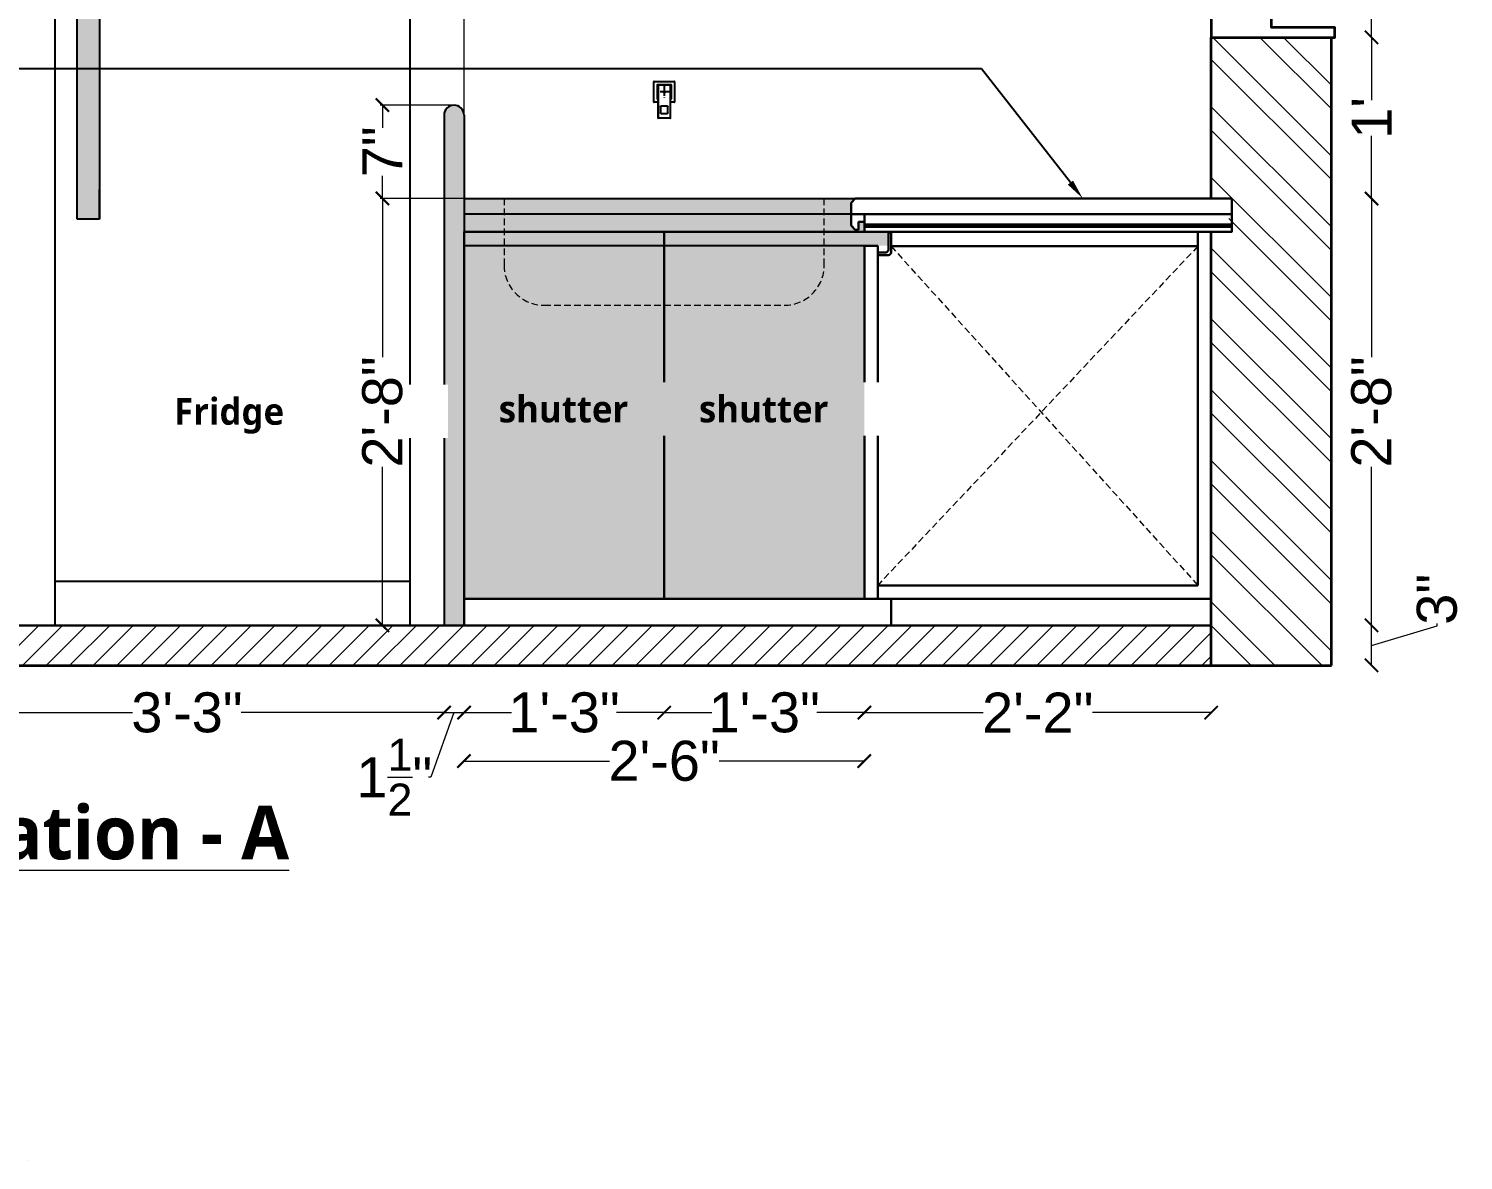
# Model space of a CAD drawing. Header units: inches. Extents: x 3324238 to 135265466, y -1036581 to 20094598.
# Drawn here: x 3355026.3 to 3355133.9, y -519198.7 to -519113.9 of the extents above; entities that cross this region are included whole.
import ezdxf
from ezdxf import colors
from ezdxf.entities.mleader import LeaderData, LeaderLine
from ezdxf.math import Vec2, Vec3

# ---------------------------------------------------------------- set-up
doc = ezdxf.new("R2010")
doc.units = ezdxf.units.IN
doc.header["$MEASUREMENT"] = 0
doc.header["$PDMODE"] = 3
for name, pattern in [('00 . GROUND FLOOR$0$DASHED', [0.75, 0.5, -0.25]), ('CENTER2', [1.125, 0.75, -0.125, 0.125, -0.125]), ('HIDDEN', [0.375, 0.25, -0.125])]:
    doc.linetypes.add(name, pattern=pattern)
for name, color, linetype, lineweight in [('1 FOOTING', 10, 'Continuous', 15), ('dim05', 1, 'Continuous', 13), ('Flooring', 253, 'Continuous', 30), ('FUNI.SEC', 7, 'Continuous', 30), ('FURNITURE', 32, 'Continuous', 13), ('FURNITURE-1', 251, 'Continuous', 5), ('Labelling', 1, 'Continuous', 25), ('wall', 7, 'Continuous', 30)]:
    doc.layers.add(name, color=color, linetype=linetype, lineweight=lineweight)
doc.layers.add('AR HATCH-7', color=7, linetype='Continuous')
doc.layers.add('str coll', color=6, linetype='Continuous')
doc.layers.add('hatch', color=253, linetype='Continuous', lineweight=0, transparency=0.4)
doc.styles.get("Standard").update_dxf_attribs({"font": 'GOTHIC.TTF'})
doc.styles.add('The Thakors 3 inches', font='arial.ttf', dxfattribs={"height": 3})
doc.dimstyles.new('The Thakors 3 inches', dxfattribs={"dimtxt": 3, "dimasz": 1, "dimexe": 0.179993, "dimexo": 0.0625, "dimgap": 0.089996, "dimtad": 0, "dimzin": 0, "dimdsep": 46, "dimlunit": 4, "dimtxsty": 'The Thakors 3 inches', "dimblk": 'ARCHTICK', "dimcen": 0.089996, "dimclrd": 5, "dimclre": 5, "dimclrt": 1, "dimadec": 0, "dimazin": 0, "dimtfac": 0.799988, "dimtofl": 0, "dimtmove": 1, "dimatfit": 3, "dimfxl": 1, "dimtolj": 1, "dimtzin": 0, "dimlwd": 5, "dimlwe": 13, "dimarcsym": 0})

# ---------------------------------------------------------------- blocks, each defined once
blk = doc.blocks.new('_ArchTick')
at = {"color": 0, "linetype": 'ByBlock', "const_width": 0.15}
blk.add_lwpolyline([(-0.5, -0.5), (0.5, 0.5)], dxfattribs=at)
blk = doc.blocks.new('*D181')
at = {"layer": 'Defpoints', "color": 0, "lineweight": 30, "ltscale": 4, "transparency": 16777216}
for p in [(3355073.97, -519156.62, 0), (3355058.97, -519158.62, 0), (3355073.97, -519165.16)]:
    blk.add_point(p, dxfattribs=at)
at = {"layer": 'dim05', "color": 5, "lineweight": 5, "ltscale": 4, "transparency": 16777216}
for p, q in [((3355058.97, -519165.16), (3355062.54, -519165.16)), ((3355073.97, -519165.16), (3355070.41, -519165.16))]:
    blk.add_line(p, q, dxfattribs=at)
at = {"layer": 'dim05', "color": 5, "lineweight": 5, "ltscale": 4, "transparency": 16777216, "rotation": 180}
blk.add_blockref('_ArchTick', (3355058.97, -519165.16), dxfattribs=at)
at = {"layer": 'dim05', "color": 5, "lineweight": 5, "ltscale": 4, "transparency": 16777216}
blk.add_blockref('_ArchTick', (3355073.97, -519165.16), dxfattribs=at)
at = {"layer": 'dim05', "color": 1, "lineweight": 5, "ltscale": 4, "transparency": 16777216, "insert": (3355066.47, -519165.16), "char_height": 3, "attachment_point": 5, "style": 'The Thakors 3 inches'}
blk.add_mtext('\\A1;1\'-3"', dxfattribs=at)
blk = doc.blocks.new('*D182')
at = {"layer": 'Defpoints', "color": 0, "lineweight": 30, "ltscale": 4, "transparency": 16777216}
for p in [(3355114.97, -519156.62, 0), (3355088.97, -519158.62), (3355114.97, -519165.16)]:
    blk.add_point(p, dxfattribs=at)
at = {"layer": 'dim05', "color": 5, "lineweight": 5, "ltscale": 4, "transparency": 16777216}
for p, q in [((3355088.97, -519165.16), (3355097.87, -519165.16)), ((3355114.97, -519165.16), (3355106.08, -519165.16))]:
    blk.add_line(p, q, dxfattribs=at)
at = {"layer": 'dim05', "color": 5, "lineweight": 5, "ltscale": 4, "transparency": 16777216, "rotation": 180}
blk.add_blockref('_ArchTick', (3355088.97, -519165.16), dxfattribs=at)
at = {"layer": 'dim05', "color": 5, "lineweight": 5, "ltscale": 4, "transparency": 16777216}
blk.add_blockref('_ArchTick', (3355114.97, -519165.16), dxfattribs=at)
at = {"layer": 'dim05', "color": 1, "lineweight": 5, "ltscale": 4, "transparency": 16777216, "insert": (3355101.97, -519165.16), "char_height": 3, "attachment_point": 5, "style": 'The Thakors 3 inches'}
blk.add_mtext('\\A1;2\'-2"', dxfattribs=at)
blk = doc.blocks.new('*D200')
at = {"layer": 'Defpoints', "color": 0, "lineweight": 30, "ltscale": 4, "transparency": 16777216}
for p in [(3355057.47, -519158.62, 0), (3355018.94, -519158.69), (3355057.47, -519165.16)]:
    blk.add_point(p, dxfattribs=at)
at = {"layer": 'dim05', "color": 5, "lineweight": 5, "ltscale": 4, "transparency": 16777216}
for p, q in [((3355018.94, -519165.16), (3355034.13, -519165.16)), ((3355057.47, -519165.16), (3355042.28, -519165.16))]:
    blk.add_line(p, q, dxfattribs=at)
at = {"layer": 'dim05', "color": 5, "lineweight": 5, "ltscale": 4, "transparency": 16777216, "rotation": 180}
blk.add_blockref('_ArchTick', (3355018.94, -519165.16), dxfattribs=at)
at = {"layer": 'dim05', "color": 5, "lineweight": 5, "ltscale": 4, "transparency": 16777216}
blk.add_blockref('_ArchTick', (3355057.47, -519165.16), dxfattribs=at)
at = {"layer": 'dim05', "color": 1, "lineweight": 5, "ltscale": 4, "transparency": 16777216, "insert": (3355038.21, -519165.16), "char_height": 3, "attachment_point": 5, "style": 'The Thakors 3 inches'}
blk.add_mtext('\\A1;3\'-3"', dxfattribs=at)
blk = doc.blocks.new('*D231')
at = {"layer": 'Defpoints', "color": 0, "lineweight": 30, "ltscale": 4, "transparency": 16777216}
for p in [(3355073.97, -519156.62, 0), (3355088.97, -519156.62, 0), (3355088.97, -519165.16)]:
    blk.add_point(p, dxfattribs=at)
at = {"layer": 'dim05', "color": 5, "lineweight": 5, "ltscale": 4, "transparency": 16777216}
for p, q in [((3355073.97, -519165.16), (3355077.54, -519165.16)), ((3355088.97, -519165.16), (3355085.41, -519165.16))]:
    blk.add_line(p, q, dxfattribs=at)
at = {"layer": 'dim05', "color": 5, "lineweight": 5, "ltscale": 4, "transparency": 16777216, "rotation": 180}
blk.add_blockref('_ArchTick', (3355073.97, -519165.16), dxfattribs=at)
at = {"layer": 'dim05', "color": 5, "lineweight": 5, "ltscale": 4, "transparency": 16777216}
blk.add_blockref('_ArchTick', (3355088.97, -519165.16), dxfattribs=at)
at = {"layer": 'dim05', "color": 1, "lineweight": 5, "ltscale": 4, "transparency": 16777216, "insert": (3355081.47, -519165.16), "char_height": 3, "attachment_point": 5, "style": 'The Thakors 3 inches'}
blk.add_mtext('\\A1;1\'-3"', dxfattribs=at)
blk = doc.blocks.new('*D232')
at = {"layer": 'Defpoints', "color": 0, "lineweight": 30, "ltscale": 4, "transparency": 16777216}
for p in [(3355088.97, -519156.62, 0), (3355058.97, -519158.69), (3355088.97, -519168.79)]:
    blk.add_point(p, dxfattribs=at)
at = {"layer": 'dim05', "color": 5, "lineweight": 5, "ltscale": 4, "transparency": 16777216}
for p, q in [((3355058.97, -519168.79), (3355069.87, -519168.79)), ((3355088.97, -519168.79), (3355078.08, -519168.79))]:
    blk.add_line(p, q, dxfattribs=at)
at = {"layer": 'dim05', "color": 5, "lineweight": 5, "ltscale": 4, "transparency": 16777216, "rotation": 180}
blk.add_blockref('_ArchTick', (3355058.97, -519168.79), dxfattribs=at)
at = {"layer": 'dim05', "color": 5, "lineweight": 5, "ltscale": 4, "transparency": 16777216}
blk.add_blockref('_ArchTick', (3355088.97, -519168.79), dxfattribs=at)
at = {"layer": 'dim05', "color": 1, "lineweight": 5, "ltscale": 4, "transparency": 16777216, "insert": (3355073.97, -519168.79), "char_height": 3, "attachment_point": 5, "style": 'The Thakors 3 inches'}
blk.add_mtext('\\A1;2\'-6"', dxfattribs=at)
blk = doc.blocks.new('*D233')
at = {"layer": 'Defpoints', "color": 0, "lineweight": 30, "ltscale": 4, "transparency": 16777216}
for p in [(3355116.51, -519126.62, 0), (3355126.98, -519126.62), (3355114.97, -519158.62, 0)]:
    blk.add_point(p, dxfattribs=at)
at = {"layer": 'dim05', "color": 5, "lineweight": 5, "ltscale": 4, "transparency": 16777216}
for p, q in [((3355126.98, -519126.62), (3355126.98, -519138.52)), ((3355126.98, -519158.62), (3355126.98, -519146.73))]:
    blk.add_line(p, q, dxfattribs=at)
for p, rotation in [((3355126.98, -519126.62), 90), ((3355126.98, -519158.62), 270)]:
    blk.add_blockref('_ArchTick', p, dxfattribs=dict(at, rotation=rotation))
at = {"layer": 'dim05', "color": 1, "lineweight": 5, "ltscale": 4, "transparency": 16777216, "insert": (3355126.98, -519142.62), "char_height": 3, "attachment_point": 5, "rotation": 90, "style": 'The Thakors 3 inches'}
blk.add_mtext('\\A1;2\'-8"', dxfattribs=at)
blk = doc.blocks.new('*D234')
at = {"layer": 'Defpoints', "color": 0, "lineweight": 30, "ltscale": 4, "transparency": 16777216}
for p in [(3355114.97, -519158.62), (3355126.98, -519158.62), (3355114.97, -519161.62, -0.07)]:
    blk.add_point(p, dxfattribs=at)
at = {"layer": 'dim05', "color": 5, "lineweight": 5, "ltscale": 4, "transparency": 16777216}
for p, q in [((3355126.98, -519161.62), (3355126.98, -519158.62)), ((3355131.89, -519158.65), (3355131.89, -519158.47)), ((3355126.98, -519160.12), (3355131.89, -519158.65))]:
    blk.add_line(p, q, dxfattribs=at)
for p, rotation in [((3355126.98, -519158.62), 90), ((3355126.98, -519161.62), 270)]:
    blk.add_blockref('_ArchTick', p, dxfattribs=dict(at, rotation=rotation))
at = {"layer": 'dim05', "color": 1, "lineweight": 5, "ltscale": 4, "transparency": 16777216, "insert": (3355131.89, -519156.66), "char_height": 3, "attachment_point": 5, "rotation": 90, "style": 'The Thakors 3 inches'}
blk.add_mtext('\\A1;3"', dxfattribs=at)
blk = doc.blocks.new('*D235')
at = {"layer": 'Defpoints', "color": 0, "lineweight": 30, "ltscale": 4, "transparency": 16777216}
for p in [(3355116.51, -519114.54, -0.06), (3355126.98, -519114.54), (3355116.51, -519126.62, 0)]:
    blk.add_point(p, dxfattribs=at)
at = {"layer": 'dim05', "color": 5, "lineweight": 5, "ltscale": 4, "transparency": 16777216}
for p, q in [((3355126.98, -519114.54), (3355126.98, -519119.25)), ((3355126.98, -519126.62), (3355126.98, -519121.91))]:
    blk.add_line(p, q, dxfattribs=at)
for p, rotation in [((3355126.98, -519114.54), 90), ((3355126.98, -519126.62), 270)]:
    blk.add_blockref('_ArchTick', p, dxfattribs=dict(at, rotation=rotation))
at = {"layer": 'dim05', "color": 1, "lineweight": 5, "ltscale": 4, "transparency": 16777216, "insert": (3355126.98, -519120.58), "char_height": 3, "attachment_point": 5, "rotation": 90, "style": 'The Thakors 3 inches'}
blk.add_mtext("\\A1;1'", dxfattribs=at)
blk = doc.blocks.new('*D236')
at = {"layer": 'Defpoints', "color": 0, "lineweight": 30, "ltscale": 4, "transparency": 16777216}
for p in [(3355121.2, -519094.54, 0.15), (3355126.98, -519094.54), (3355123.97, -519114.54, -0.06)]:
    blk.add_point(p, dxfattribs=at)
at = {"layer": 'dim05', "color": 5, "lineweight": 5, "ltscale": 4, "transparency": 16777216}
for p, q in [((3355126.98, -519094.54), (3355126.98, -519100.6)), ((3355126.98, -519114.54), (3355126.98, -519108.48))]:
    blk.add_line(p, q, dxfattribs=at)
for p, rotation in [((3355126.98, -519094.54), 90), ((3355126.98, -519114.54), 270)]:
    blk.add_blockref('_ArchTick', p, dxfattribs=dict(at, rotation=rotation))
at = {"layer": 'dim05', "color": 1, "lineweight": 5, "ltscale": 4, "transparency": 16777216, "insert": (3355126.98, -519104.54), "char_height": 3, "attachment_point": 5, "rotation": 90, "style": 'The Thakors 3 inches'}
blk.add_mtext('\\A1;1\'-8"', dxfattribs=at)
blk = doc.blocks.new('*D259')
at = {"layer": 'Defpoints', "color": 0, "lineweight": 30, "transparency": 16777216}
for p in [(3355052.86, -519126.62), (3355058.97, -519126.62, 0), (3355057.47, -519158.62, 0)]:
    blk.add_point(p, dxfattribs=at)
at = {"layer": 'dim05', "color": 5, "lineweight": 13, "transparency": 16777216}
for p, q in [((3355058.91, -519126.62), (3355052.68, -519126.62)), ((3355057.41, -519158.62), (3355052.68, -519158.62))]:
    blk.add_line(p, q, dxfattribs=at)
at = {"layer": 'dim05', "color": 5, "lineweight": 5, "transparency": 16777216}
for p, q in [((3355052.86, -519126.62), (3355052.86, -519138.52)), ((3355052.86, -519158.62), (3355052.86, -519146.73))]:
    blk.add_line(p, q, dxfattribs=at)
for p, rotation in [((3355052.86, -519126.62), 90), ((3355052.86, -519158.62), 270)]:
    blk.add_blockref('_ArchTick', p, dxfattribs=dict(at, rotation=rotation))
at = {"layer": 'dim05', "color": 1, "lineweight": 30, "transparency": 16777216, "insert": (3355052.86, -519142.62), "char_height": 3, "attachment_point": 5, "rotation": 90, "style": 'The Thakors 3 inches'}
blk.add_mtext('\\A1;2\'-8"', dxfattribs=at)
blk = doc.blocks.new('*D260')
at = {"layer": 'Defpoints', "color": 0, "lineweight": 30, "transparency": 16777216}
for p in [(3355052.86, -519119.62), (3355058.22, -519119.62, 0), (3355058.91, -519126.62)]:
    blk.add_point(p, dxfattribs=at)
at = {"layer": 'dim05', "color": 5, "lineweight": 13, "transparency": 16777216}
for p, q in [((3355058.16, -519119.62), (3355052.68, -519119.62)), ((3355058.85, -519126.62), (3355052.68, -519126.62))]:
    blk.add_line(p, q, dxfattribs=at)
at = {"layer": 'dim05', "color": 5, "lineweight": 5, "transparency": 16777216}
for p, q in [((3355052.86, -519119.62), (3355052.86, -519121.32)), ((3355052.86, -519126.62), (3355052.86, -519124.92))]:
    blk.add_line(p, q, dxfattribs=at)
for p, rotation in [((3355052.86, -519119.62), 90), ((3355052.86, -519126.62), 270)]:
    blk.add_blockref('_ArchTick', p, dxfattribs=dict(at, rotation=rotation))
at = {"layer": 'dim05', "color": 1, "lineweight": 30, "transparency": 16777216, "insert": (3355052.86, -519123.12), "char_height": 3, "attachment_point": 5, "rotation": 90, "style": 'The Thakors 3 inches'}
blk.add_mtext('\\A1;7"', dxfattribs=at)
blk = doc.blocks.new('*D261')
at = {"layer": 'Defpoints', "color": 0, "lineweight": 30, "ltscale": 4, "transparency": 16777216}
for p in [(3355057.47, -519158.62, 0), (3355058.97, -519158.62, 0), (3355058.97, -519165.16)]:
    blk.add_point(p, dxfattribs=at)
at = {"layer": 'dim05', "color": 5, "lineweight": 5, "ltscale": 4, "transparency": 16777216}
for p, q in [((3355058.22, -519165.16), (3355056.48, -519170)), ((3355057.47, -519165.16), (3355058.97, -519165.16)), ((3355056.48, -519170), (3355056.3, -519170))]:
    blk.add_line(p, q, dxfattribs=at)
at = {"layer": 'dim05', "color": 5, "lineweight": 5, "ltscale": 4, "transparency": 16777216, "rotation": 180}
blk.add_blockref('_ArchTick', (3355057.47, -519165.16), dxfattribs=at)
at = {"layer": 'dim05', "color": 5, "lineweight": 5, "ltscale": 4, "transparency": 16777216}
blk.add_blockref('_ArchTick', (3355058.97, -519165.16), dxfattribs=at)
at = {"layer": 'dim05', "color": 1, "lineweight": 5, "ltscale": 4, "transparency": 16777216, "insert": (3355053.75, -519170), "char_height": 3, "attachment_point": 5, "style": 'The Thakors 3 inches'}
blk.add_mtext('\\A1;1{\\H0.799988x;\\S1/2;}"', dxfattribs=at)

msp = doc.modelspace()

# ---------------------------------------------------------------- hatches: boundary and pattern name
at = {"layer": 'AR HATCH-7', "lineweight": 5, "true_color": 0x636466}
h = msp.add_hatch(color=251, dxfattribs=at)
h.dxf.hatch_style = 1
h.paths.add_polyline_path([(3355031.654, -519107.115), (3355029.992, -519107.115), (3355029.992, -519128.162), (3355031.654, -519128.162)])
h.paths.add_polyline_path([(3355031.654, -519088.285), (3355029.992, -519088.285), (3355029.992, -519106.008), (3355031.654, -519106.008)])
at = {"layer": 'AR HATCH-7', "lineweight": 25, "true_color": 0xc7c8ca}
h = msp.add_hatch(color=9, dxfattribs=at)
h.dxf.hatch_style = 1
h.paths.add_polyline_path([(3355087.973, -519126.939), (3355088.288, -519126.623), (3355058.973, -519126.623), (3355058.973, -519127.794), (3355087.973, -519127.794)])
at = {"layer": 'AR HATCH-7', "lineweight": 20, "true_color": 0xc7c8ca}
h = msp.add_hatch(color=9, dxfattribs=at)
h.dxf.hatch_style = 1
h.paths.add_polyline_path([(3355087.973, -519127.794), (3355058.973, -519127.794), (3355058.973, -519129.123), (3355088.973, -519129.123), (3355088.973, -519128.38), (3355088.54, -519128.38), (3355088.54, -519128.965), (3355088.288, -519128.965), (3355087.973, -519128.65)])
at = {"layer": 'AR HATCH-7', "lineweight": 30, "true_color": 0x939598}
h = msp.add_hatch(color=252, dxfattribs=at)
h.dxf.hatch_style = 1
h.paths.add_polyline_path([(3355073.973, -519129.123), (3355058.973, -519129.123), (3355058.973, -519130.157), (3355073.973, -519130.157)])
h = msp.add_hatch(color=252, dxfattribs=at)
h.dxf.hatch_style = 1
h.paths.add_polyline_path([(3355073.973, -519129.123), (3355090.773, -519129.123), (3355090.773, -519130.157), (3355073.973, -519130.157)])
at = {"layer": 'hatch', "lineweight": 15, "true_color": 0x636466}
h = msp.add_hatch(dxfattribs=at)
h.set_pattern_fill('ANSI32', color=251, scale=10, angle=90)
h.set_pattern_definition([(135, (2912.864, 226.9864), (-2.6516504294, -2.6516504294), []), (135, (2912.864, 228.754), (-2.6516504294, -2.6516504294), [])])
h.paths.add_polyline_path([(3355123.973, -519047.623), (3355114.973, -519047.623), (3355114.973, -519088.54), (3355123.973, -519088.54)])
h.paths.add_polyline_path([(3355114.973, -519126.623), (3355116.473, -519126.623), (3355116.473, -519128.123), (3355114.973, -519128.123), (3355114.973, -519161.623), (3355123.973, -519161.623), (3355123.973, -519114.54), (3355114.973, -519114.54)])
at = {"layer": 'hatch'}
h = msp.add_hatch(dxfattribs=at)
h.set_pattern_fill('ANSI31', color=256, scale=10)
h.set_pattern_definition([(45, (34491.927, -9966.3608), (-0.8838834765, 0.8838834765), [])])
h.paths.add_polyline_path([(3354921.074, -519158.623), (3354921.074, -519161.623), (3355114.973, -519161.623), (3355114.973, -519158.623)])

# ---------------------------------------------------------------- linework, layer by layer
at = {"linetype": 'ByBlock'}
for p, q in [((3355028.331, -519158.623, -0.004), (3355028.331, -519086.623, -0.004)), ((3355054.915, -519086.623, -0.004), (3355054.915, -519158.623, -0.004)), ((3355029.992, -519128.162, -0.004), (3355029.992, -519107.115, -0.004)), ((3355031.654, -519107.115, -0.004), (3355031.654, -519128.162, -0.004)), ((3355031.654, -519128.162, -0.004), (3355031.654, -519125.946, -0.004)), ((3355031.654, -519128.162, -0.004), (3355029.992, -519128.162, -0.004)), ((3355028.331, -519155.3, -0.004), (3355054.915, -519155.3, -0.004)), ((3355028.331, -519158.623, -0.004), (3355054.915, -519158.623, -0.004))]:
    msp.add_line(p, q, dxfattribs=at)
at = {"color": 38, "linetype": 'Continuous', "true_color": 0x492403, "transparency": 33554687}
for p, q in [((3355073.203, -519119.381, -0.004), (3355073.203, -519117.865, -0.004)), ((3355073.215, -519117.854, -0.004), (3355074.731, -519117.854, -0.004)), ((3355073.438, -519118.099, -0.004), (3355073.438, -519119.147, -0.004)), ((3355073.439, -519118.129, -0.004), (3355073.439, -519119.118, -0.004)), ((3355073.443, -519118.129, -0.004), (3355073.443, -519119.118, -0.004)), ((3355074.497, -519118.088, -0.004), (3355073.449, -519118.088, -0.004)), ((3355073.481, -519118.142, -0.004), (3355073.453, -519118.651, -0.004)), ((3355073.453, -519118.652, -0.004), (3355073.453, -519119.132, -0.004)), ((3355074.467, -519118.089, -0.004), (3355073.478, -519118.089, -0.004)), ((3355074.467, -519118.094, -0.004), (3355073.478, -519118.094, -0.004)), ((3355073.481, -519118.143, -0.004), (3355073.511, -519118.173, -0.004)), ((3355074.453, -519118.132, -0.004), (3355073.493, -519118.132, -0.004)), ((3355073.511, -519118.173, -0.004), (3355073.511, -519120.59, -0.004)), ((3355073.859, -519118.623, -0.004), (3355074.086, -519118.623, -0.004)), ((3355074.435, -519118.173, -0.004), (3355074.464, -519118.143, -0.004)), ((3355074.435, -519120.59, -0.004), (3355074.435, -519118.173, -0.004)), ((3355074.492, -519118.651, -0.004), (3355074.464, -519118.142, -0.004)), ((3355074.492, -519119.132, -0.004), (3355074.492, -519118.652, -0.004)), ((3355074.502, -519119.118, -0.004), (3355074.502, -519118.129, -0.004)), ((3355074.507, -519119.118, -0.004), (3355074.507, -519118.129, -0.004)), ((3355074.508, -519119.147, -0.004), (3355074.508, -519118.099, -0.004)), ((3355074.742, -519117.865, -0.004), (3355074.742, -519119.381, -0.004)), ((3355073.506, -519119.393, -0.004), (3355073.215, -519119.393, -0.004)), ((3355073.465, -519119.143, -0.004), (3355073.465, -519119.143, -0.004)), ((3355073.465, -519119.143, -0.004), (3355073.505, -519119.143, -0.004)), ((3355073.478, -519119.153, -0.004), (3355073.506, -519119.153, -0.004)), ((3355073.478, -519119.157, -0.004), (3355073.506, -519119.157, -0.004)), ((3355073.506, -519119.195, -0.004), (3355073.506, -519120.59, -0.004)), ((3355073.696, -519119.731, -0.004), (3355073.696, -519120.195, -0.004)), ((3355074.205, -519119.685, -0.004), (3355073.741, -519119.685, -0.004)), ((3355074.25, -519120.195, -0.004), (3355074.25, -519119.731, -0.004)), ((3355074.44, -519119.157, -0.004), (3355074.467, -519119.157, -0.004)), ((3355074.44, -519119.158, -0.004), (3355074.497, -519119.158, -0.004)), ((3355074.44, -519120.59, -0.004), (3355074.44, -519119.195, -0.004)), ((3355074.731, -519119.393, -0.004), (3355074.44, -519119.393, -0.004)), ((3355074.441, -519119.143, -0.004), (3355074.481, -519119.143, -0.004)), ((3355074.441, -519119.153, -0.004), (3355074.467, -519119.153, -0.004)), ((3355074.481, -519119.143, -0.004), (3355074.481, -519119.143, -0.004)), ((3355073.522, -519120.602, -0.004), (3355073.517, -519120.602, -0.004)), ((3355074.423, -519120.602, -0.004), (3355073.522, -519120.602, -0.004)), ((3355073.741, -519120.24, -0.004), (3355074.205, -519120.24, -0.004)), ((3355074.428, -519120.602, -0.004), (3355074.423, -519120.602, -0.004))]:
    msp.add_line(p, q, dxfattribs=at)
at = {"color": 38, "linetype": 'CENTER2', "true_color": 0x492403, "transparency": 33554687}
for p, q in [((3355074.425, -519118.623, -0.004), (3355073.52, -519118.623, -0.004)), ((3355073.973, -519118.171, -0.004), (3355073.973, -519119.076, -0.004))]:
    msp.add_line(p, q, dxfattribs=at)
at = {"color": 1, "lineweight": 35}
msp.add_line((3354921.074, -519161.623, -0.047), (3355123.973, -519161.623, -0.109), dxfattribs=at)
at = {"lineweight": 35, "elevation": -0.065}
msp.add_lwpolyline([(3355114.973, -519112.995), (3355114.973, -519114.54), (3355124.223, -519114.54), (3355124.223, -519113.79), (3355119.473, -519113.79), (3355119.473, -519113.04), (3355114.973, -519113.04)], dxfattribs=at)
at = {"color": 38, "linetype": 'Continuous', "true_color": 0x492403, "transparency": 33554687}
for centre, radius, start, end in [((3355073.215, -519117.865, -0.004), 0.0113, 90, 180), ((3355073.449, -519118.099, -0.004), 0.0113, 90, 180), ((3355073.478, -519118.129, -0.004), 0.0396, 90, 180), ((3355073.478, -519118.129, -0.004), 0.035, 90, 180), ((3355073.465, -519118.652, -0.004), 0.0113, 176.87092, 180.00007), ((3355073.493, -519118.143, -0.004), 0.0113, 90, 176.87092), ((3355074.453, -519118.143, -0.004), 0.0113, 3.12908, 90), ((3355074.467, -519118.129, -0.004), 0.0396, 0, 90), ((3355074.467, -519118.129, -0.004), 0.035, 0, 90), ((3355074.481, -519118.652, -0.004), 0.0113, 0, 3.12908), ((3355074.497, -519118.099, -0.004), 0.0113, 0, 90), ((3355074.731, -519117.865, -0.004), 0.0113, 0, 90), ((3355073.215, -519119.381, -0.004), 0.0113, 180, 270), ((3355073.449, -519119.147, -0.004), 0.0113, 180, 270), ((3355073.478, -519119.118, -0.004), 0.0396, 180, 270), ((3355073.478, -519119.118, -0.004), 0.035, 180, 270), ((3355073.465, -519119.132, -0.004), 0.0113, 180.00007, 270), ((3355074.467, -519119.118, -0.004), 0.0396, 270, 0), ((3355074.467, -519119.118, -0.004), 0.035, 270, 0), ((3355074.481, -519119.132, -0.004), 0.0113, 270, 359.99993), ((3355074.497, -519119.147, -0.004), 0.0113, 270, 0), ((3355074.731, -519119.381, -0.004), 0.0113, 270, 0), ((3355073.517, -519120.59, -0.004), 0.0113, 180, 270), ((3355074.428, -519120.59, -0.004), 0.0113, 270, 0)]:
    msp.add_arc(centre, radius, start, end, dxfattribs=at)
msp.add_ellipse((3355074.447, -519119.195, -0.004), major_axis=(0, -0.0792), ratio=0.0874891, start_param=4.2671988, end_param=4.7125418, dxfattribs=at)
for points, knots in [([(3355073.507, -519119.13, -0.004), (3355073.506, -519119.131, -0.004), (3355073.505, -519119.134, -0.004), (3355073.505, -519119.142, -0.004), (3355073.506, -519119.154, -0.004), (3355073.506, -519119.173, -0.004), (3355073.506, -519119.186, -0.004), (3355073.506, -519119.195, -0.004)], [0.13415458, 0.13415458, 0.13415458, 0.13415458, 0.27291048, 0.40845351, 0.57423922, 0.77122636, 1, 1, 1, 1]), ([(3355073.696, -519119.731, -0.004), (3355073.696, -519119.724, -0.004), (3355073.698, -519119.712, -0.004), (3355073.709, -519119.697, -0.004), (3355073.724, -519119.687, -0.004), (3355073.735, -519119.685, -0.004), (3355073.741, -519119.685, -0.004)], [0, 0, 0, 0, 0.2637779, 0.5164766, 0.7678992, 1, 1, 1, 1]), ([(3355074.205, -519119.685, -0.004), (3355074.211, -519119.685, -0.004), (3355074.223, -519119.688, -0.004), (3355074.238, -519119.699, -0.004), (3355074.248, -519119.714, -0.004), (3355074.25, -519119.725, -0.004), (3355074.25, -519119.731, -0.004)], [0, 0, 0, 0, 0.2637779, 0.5164766, 0.7678992, 1, 1, 1, 1]), ([(3355074.44, -519119.162, -0.004), (3355074.44, -519119.162, -0.004), (3355074.44, -519119.157, -0.004), (3355074.441, -519119.148, -0.004), (3355074.442, -519119.137, -0.004), (3355074.442, -519119.13, -0.004), (3355074.443, -519119.128, -0.004), (3355074.442, -519119.127, -0.004)], [0, 0, 0, 0, 0.01693004, 0.2332864, 0.43567813, 0.62384693, 0.77910712, 0.77910712, 0.77910712, 0.77910712]), ([(3355073.741, -519120.24, -0.004), (3355073.735, -519120.24, -0.004), (3355073.722, -519120.237, -0.004), (3355073.707, -519120.227, -0.004), (3355073.698, -519120.211, -0.004), (3355073.696, -519120.2, -0.004), (3355073.696, -519120.195, -0.004)], [0, 0, 0, 0, 0.2637779, 0.5164766, 0.7678992, 1, 1, 1, 1]), ([(3355074.25, -519120.195, -0.004), (3355074.25, -519120.201, -0.004), (3355074.247, -519120.213, -0.004), (3355074.237, -519120.228, -0.004), (3355074.222, -519120.238, -0.004), (3355074.21, -519120.24, -0.004), (3355074.205, -519120.24, -0.004)], [0, 0, 0, 0, 0.2637779, 0.5164766, 0.7678992, 1, 1, 1, 1])]:
    msp.add_open_spline(points, degree=3, knots=knots, dxfattribs=at)
at = {"layer": '1 FOOTING', "color": 5, "linetype": 'HIDDEN', "lineweight": 15, "ltscale": 10}
msp.add_line((3355026.351, -519198.72, -0.085), (3355026.351, -519198.721, -0.085), dxfattribs=at)
at = {"layer": 'Flooring', "ltscale": 4}
msp.add_line((3354921.074, -519158.623, -0.004), (3355114.973, -519158.623, -0.004), dxfattribs=at)
at = {"layer": 'FUNI.SEC', "color": 12, "elevation": 0.103}
msp.add_lwpolyline([(3355088.973, -519128.733), (3355116.506, -519128.733), (3355116.506, -519129.123), (3355088.973, -519129.123)], close=True, dxfattribs=at)
at = {"layer": 'FURNITURE', "lineweight": 30}
for p, q in [((3355058.973, -519129.123, -0.004), (3355058.973, -519158.623, -0.004)), ((3355088.973, -519129.123, 0.103), (3355058.973, -519129.123, -0.004)), ((3355073.973, -519129.123, -0.004), (3355073.973, -519156.623, -0.004)), ((3355113.973, -519129.123, -0.004), (3355113.973, -519155.623, -0.004)), ((3355088.973, -519130.158, -0.004), (3355088.973, -519156.623, -0.004)), ((3355089.973, -519130.158, 0.1), (3355088.973, -519130.158, 0.198)), ((3355089.973, -519130.158, 0.099), (3355089.973, -519156.623, -0.004)), ((3355090.973, -519130.193, 0.1), (3355113.973, -519130.193, 0.198)), ((3355089.973, -519155.623, -0.004), (3355113.973, -519155.623, -0.004)), ((3355058.973, -519156.623, -0.004), (3355114.973, -519156.623, -0.004)), ((3355090.973, -519156.623, -0.004), (3355090.973, -519158.623, -0.004))]:
    msp.add_line(p, q, dxfattribs=at)
at = {"layer": 'FURNITURE', "lineweight": 25}
msp.add_line((3355088.973, -519130.158, 0.198), (3355058.973, -519130.157, -0.004), dxfattribs=at)
at = {"layer": 'FURNITURE', "lineweight": 30, "ltscale": 0.4, "elevation": 0.1}
msp.add_lwpolyline([(3355089.973, -519130.658), (3355090.573, -519130.658, 0.4142136), (3355090.773, -519130.458), (3355090.773, -519129.157), (3355090.973, -519129.157), (3355090.973, -519130.658, -0.4142136), (3355090.773, -519130.858), (3355089.973, -519130.858)], format="xyb", close=True, dxfattribs=at)
at = {"layer": 'FURNITURE-1', "lineweight": 30, "ltscale": 0.25}
for p, q in [((3355087.973, -519126.939, -0.004), (3355088.288, -519126.623, -0.004)), ((3355087.973, -519128.65, -0.004), (3355088.288, -519128.965, -0.004))]:
    msp.add_line(p, q, dxfattribs=at)
at = {"layer": 'FURNITURE-1', "lineweight": 30, "ltscale": 0.25, "elevation": -0.004}
for points in [[(3355088.288, -519126.623), (3355116.506, -519126.623), (3355116.506, -519127.794), (3355087.973, -519127.794), (3355087.973, -519126.939)], [(3355088.288, -519126.623), (3355116.506, -519126.623), (3355116.506, -519127.794), (3355087.973, -519127.794), (3355087.973, -519126.939)], [(3355087.973, -519128.38), (3355087.973, -519126.939)], [(3355088.973, -519128.38), (3355088.973, -519127.794), (3355087.973, -519127.794), (3355087.973, -519128.65)], [(3355088.973, -519128.38), (3355088.54, -519128.38), (3355088.54, -519128.965)], [(3355088.288, -519128.965), (3355088.54, -519128.965)]]:
    msp.add_lwpolyline(points, dxfattribs=at)
at = {"layer": 'FURNITURE-1', "lineweight": 30, "ltscale": 0.25, "elevation": 0.103}
for points in [[(3355088.973, -519127.794), (3355116.506, -519127.794), (3355116.506, -519128.575), (3355088.973, -519128.575)], [(3355088.973, -519128.575), (3355116.506, -519128.575), (3355116.506, -519128.733), (3355088.973, -519128.733)]]:
    msp.add_lwpolyline(points, close=True, dxfattribs=at)
at = {"layer": 'str coll', "color": 9, "lineweight": 5, "true_color": 0xc7c8ca}
msp.add_line((3355058.973, -519128.123, -0.054), (3355058.973, -519090.623, -0.019), dxfattribs=at)
at = {"layer": 'str coll', "color": 252, "linetype": '00 . GROUND FLOOR$0$DASHED', "lineweight": 0, "true_color": 0x939598}
for p, q in [((3355113.972, -519130.193, 0.198), (3355089.973, -519155.623, -0.004)), ((3355090.973, -519130.193, 0.1), (3355113.973, -519155.623, -0.004))]:
    msp.add_line(p, q, dxfattribs=at)
at = {"layer": 'str coll', "color": 251, "linetype": '00 . GROUND FLOOR$0$DASHED', "lineweight": 5, "true_color": 0x636466, "elevation": -0.004}
msp.add_lwpolyline([(3355061.973, -519126.623), (3355061.973, -519131.623, 0.4142136), (3355064.973, -519134.623), (3355082.973, -519134.623, 0.4142136), (3355085.973, -519131.623), (3355085.973, -519126.623)], format="xyb", dxfattribs=at)
at = {"layer": 'wall', "lineweight": 35}
for p, q in [((3355114.973, -519126.623, -0.113), (3355114.973, -519114.54, -0.132)), ((3355114.973, -519114.54, -0.065), (3355123.973, -519114.54, -0.065)), ((3355123.973, -519161.623, -0.109), (3355123.973, -519114.54, -0.151)), ((3355114.973, -519161.623, -0.072), (3355114.973, -519129.123, 0.103))]:
    msp.add_line(p, q, dxfattribs=at)
at = {"layer": 'wall', "lineweight": 25}
for p, q in [((3355057.473, -519120.373, -0.004), (3355057.473, -519158.623, -0.004)), ((3355058.973, -519120.373, -0.004), (3355058.973, -519158.623, -0.004)), ((3355058.973, -519126.623, -0.004), (3355088.288, -519126.623, -0.004)), ((3355087.973, -519127.794, -0.004), (3355058.973, -519127.794, -0.108)), ((3355088.973, -519129.123, 0.103), (3355058.973, -519129.123, -0.004))]:
    msp.add_line(p, q, dxfattribs=at)
msp.add_arc((3355058.223, -519120.373, -0.004), 0.75, 0, 180, dxfattribs=at)

# ---------------------------------------------------------------- texts
at = {"layer": 'dim05', "lineweight": 5, "ltscale": 4, "insert": (3355000.972, -519176.216), "char_height": 4, "width": 108.86075, "attachment_point": 7, "bg_fill": 2}
msp.add_mtext('{\\fMalgun Gothic|b1|i0|c0|p34;\\L\\C1;Wall Elevation - A}', dxfattribs=at)

# ---------------------------------------------------------------- dimensions: what is measured, and where the dimension line sits
at = {"layer": 'dim05', "lineweight": 5, "ltscale": 4}
for base, p1, p2, picture, middle in [((3355126.977, -519094.54), (3355123.973, -519114.54, -0.065), (3355121.202, -519094.54, 0.154), '*D236', (3355126.977, -519104.54)), ((3355126.977, -519114.54), (3355116.506, -519126.623, -0.004), (3355116.506, -519114.54, -0.065), '*D235', (3355126.977, -519120.581)), ((3355126.977, -519126.623), (3355114.973, -519158.623, -0.004), (3355116.506, -519126.623, -0.004), '*D233', (3355126.977, -519142.623)), ((3355126.977, -519158.623), (3355114.973, -519161.623, -0.072), (3355114.973, -519158.623), '*D234', (3355131.89, -519158.379))]:
    dim = msp.add_linear_dim(base=base, p1=p1, p2=p2, angle=90, dimstyle='The Thakors 3 inches', override={"dimtxt": 32, "dimdec": 0, "dimse1": 1, "dimse2": 1}, dxfattribs=at)
    dim.commit()
    dim.dimension.update_dxf_attribs({"geometry": picture, "text_midpoint": middle})
at = {"layer": 'dim05', "lineweight": 30}
for base, p1, p2, picture, middle in [((3355052.861, -519119.623), (3355058.911, -519126.623), (3355058.223, -519119.623, -0.004), '*D260', (3355052.861, -519123.123)), ((3355052.861, -519126.623), (3355057.473, -519158.623, -0.004), (3355058.973, -519126.623, -0.004), '*D259', (3355052.861, -519142.623))]:
    dim = msp.add_linear_dim(base=base, p1=p1, p2=p2, angle=90, dimstyle='The Thakors 3 inches', dxfattribs=at)
    dim.commit()
    dim.dimension.update_dxf_attribs({"geometry": picture, "text_midpoint": middle})
at = {"layer": 'dim05', "lineweight": 5, "ltscale": 4}
for base, p1, p2, picture, middle in [((3355073.973, -519165.162), (3355058.973, -519158.623, -0.004), (3355073.973, -519156.623, -0.004), '*D181', (3355066.473, -519165.162)), ((3355088.973, -519165.162), (3355073.973, -519156.623, -0.004), (3355088.973, -519156.623, -0.004), '*D231', (3355081.473, -519165.162)), ((3355114.973, -519165.162), (3355088.973, -519158.623), (3355114.973, -519156.623, -0.004), '*D182', (3355101.973, -519165.162)), ((3355057.473, -519165.162), (3355018.943, -519158.686), (3355057.473, -519158.623, -0.004), '*D200', (3355038.208, -519165.162))]:
    dim = msp.add_linear_dim(base=base, p1=p1, p2=p2, dimstyle='The Thakors 3 inches', override={"dimtxt": 32, "dimdec": 0, "dimse1": 1, "dimse2": 1}, dxfattribs=at)
    dim.commit()
    dim.dimension.update_dxf_attribs({"geometry": picture, "text_midpoint": middle})

# ---------------------------------------------------------------- leaders
at = {"layer": 'Labelling', "lineweight": 5}
ml = msp.add_multileader_mtext('Standard', dxfattribs=at)
ml.set_content('wall tiles\\P ( as per \\Pselection)', color=256)
ml.set_leader_properties()
ml.build(insert=Vec2(0, 0))
ml.multileader.update_dxf_attribs({"arrow_head_size": 1.5})
ctx = ml.context
ctx.base_point, ctx.char_height, ctx.arrow_head_size, ctx.landing_gap_size, ctx.plane_origin = Vec3(3354896.172, -519098.181), 3, 1.5, 0.09, Vec3(3355080.711, -519098.181)
ctx.text_align_type = 2
notes = []
notes.append((ctx, [(1, (1, 1, 0), (3354924.119, -519098.181), (-1, 0), 8.756, [(0, [(3355088.385, -519098.181)], 0, [])])]))
ctx.mtext.insert, ctx.mtext.alignment, ctx.mtext.flow_direction = Vec3(3354915.273, -519096.247), 3, 5
ml = msp.add_multileader_mtext('Standard', dxfattribs=at)
ml.set_content('Granite or \\Pquartz top', color=256)
ml.set_leader_properties()
ml.build(insert=Vec2(0, 0))
ml.multileader.update_dxf_attribs({"arrow_head_size": 1.5})
ctx = ml.context
ctx.base_point, ctx.char_height, ctx.arrow_head_size, ctx.landing_gap_size, ctx.plane_origin = Vec3(3354894.966, -519116.891, -0.104), 3, 1.5, 0.09, Vec3(3355092.503, -519117.491, -0.104)
ctx.text_align_type = 2
notes.append((ctx, [(1, (1, 1, 0), (3355097.752, -519116.891, -0.104), (-1, 0), 182.195, [(0, [(3355105.339, -519126.61, -0.104)], 0, [])])]))
ctx.mtext.insert, ctx.mtext.alignment, ctx.mtext.flow_direction = Vec3(3354915.467, -519114.986, -0.104), 3, 5
for ctx, leaders in notes:
    for number, flags, end, landing, length, lines in leaders:
        leader = LeaderData()
        leader.index, (leader.has_last_leader_line, leader.has_dogleg_vector, leader.attachment_direction) = number, flags
        leader.last_leader_point, leader.dogleg_vector, leader.dogleg_length = Vec3(end), Vec3(landing), length
        for number, points, colour, breaks in lines:
            line = LeaderLine()
            line.index, line.vertices, line.color, line.breaks = number, Vec3.list(points), colors.encode_raw_color(colour), breaks
            leader.lines.append(line)
        ctx.leaders.append(leader)

# ---------------------------------------------------------------- next in the draw order: texts
at = {"insert": (3355061.577, -519143.429, -0.004), "char_height": 2, "width": 19.51963, "attachment_point": 7, "bg_fill": 2}
msp.add_mtext('{\\fMalgun Gothic|b1|i0|c0|p34;shutter }', dxfattribs=at)

# ---------------------------------------------------------------- next in the draw order: dimensions: what is measured, and where the dimension line sits
at = {"layer": 'dim05', "lineweight": 5, "ltscale": 4}
dim = msp.add_linear_dim(base=(3355088.973, -519168.789), p1=(3355058.973, -519158.686), p2=(3355088.973, -519156.623, -0.004), dimstyle='The Thakors 3 inches', override={"dimtxt": 32, "dimdec": 0, "dimse1": 1, "dimse2": 1}, dxfattribs=at)
dim.commit()
dim.dimension.update_dxf_attribs({"geometry": '*D232', "text_midpoint": (3355073.973, -519168.789)})
dim = msp.add_linear_dim(base=(3355058.973, -519165.162), p1=(3355057.473, -519158.623, -0.004), p2=(3355058.973, -519158.623, -0.004), dimstyle='The Thakors 3 inches', override={"dimtxt": 32, "dimdec": 1, "dimse1": 1, "dimse2": 1}, dxfattribs=at)
dim.commit()
dim.dimension.update_dxf_attribs({"geometry": '*D261', "text_midpoint": (3355056.211, -519169.996), "dimtype": 160})

# ---------------------------------------------------------------- next in the draw order: hatches: boundary and pattern name
at = {"layer": 'AR HATCH-7', "lineweight": 30, "true_color": 0xc7c8ca}
h = msp.add_hatch(color=9, dxfattribs=at)
h.dxf.hatch_style = 1
h.paths.add_polyline_path([(3355058.973, -519120.373, 1), (3355057.473, -519120.373), (3355057.473, -519158.623), (3355058.973, -519158.623)])
h.paths.add_polyline_path([(3355060.927, -519144.566), (3355071.357, -519144.566), (3355071.357, -519139.865), (3355060.927, -519139.865)], flags=9)
at = {"layer": 'AR HATCH-7', "lineweight": 30, "true_color": 0x8d9989, "transparency": 33554559}
h = msp.add_hatch(color=252, dxfattribs=at)
h.dxf.hatch_style = 1
h.paths.add_polyline_path([(3355073.973, -519130.157), (3355058.973, -519130.157), (3355058.973, -519156.623), (3355073.973, -519156.623)])

# ---------------------------------------------------------------- next in the draw order: texts
at = {"insert": (3355076.577, -519143.429, -0.004), "char_height": 2, "width": 19.51963, "attachment_point": 7, "bg_fill": 2}
msp.add_mtext('{\\fMalgun Gothic|b1|i0|c0|p34;shutter }', dxfattribs=at)

# ---------------------------------------------------------------- next in the draw order: hatches: boundary and pattern name
at = {"layer": 'AR HATCH-7', "lineweight": 30, "true_color": 0x8d9989, "transparency": 33554559}
h = msp.add_hatch(color=252, dxfattribs=at)
h.dxf.hatch_style = 1
h.paths.add_polyline_path([(3355073.973, -519130.157), (3355088.973, -519130.157), (3355088.973, -519156.623), (3355073.973, -519156.623)])

# ---------------------------------------------------------------- next in the draw order: texts
at = {"insert": (3355037.242, -519144.254, -0.004), "char_height": 2, "width": 19.51963, "attachment_point": 7, "bg_fill": 2}
msp.add_mtext('{\\fMalgun Gothic|b1|i0|c0|p34;Fridge}', dxfattribs=at)

doc.saveas('drawing.dxf')
